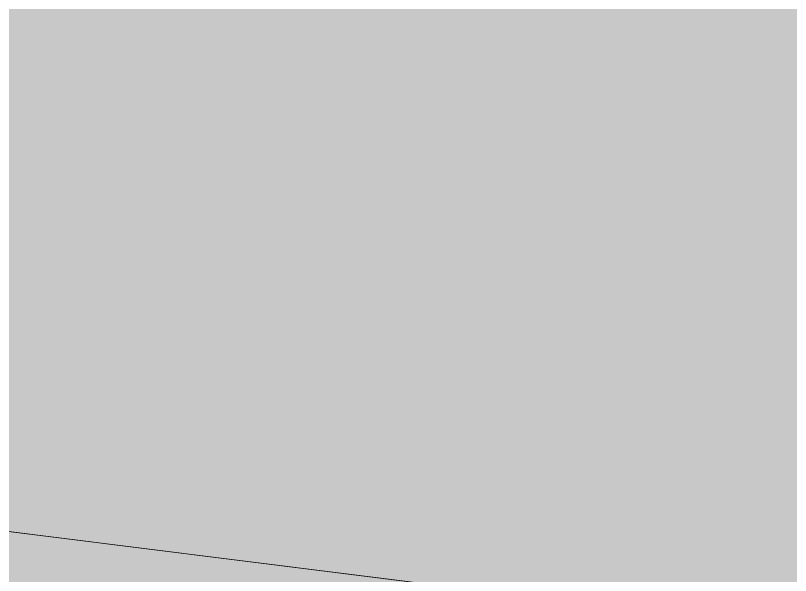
# Model space of a CAD drawing. Header units: metres. Extents: x -4 to 509425, y 7549 to 4732445.
# Drawn here: x 475980.708 to 475982.262, y 4719782.853 to 4719783.976 of the extents above; entities that cross this region are included whole.
import ezdxf

# ---------------------------------------------------------------- set-up
doc = ezdxf.new("R2010")
doc.units = ezdxf.units.M
doc.header["$LTSCALE"] = 0.01
doc.header["$MEASUREMENT"] = 0
doc.layers.get('0').update_dxf_attribs({"lineweight": 0})
doc.layers.add('_SUBESTACIÓN', color=1, linetype='Continuous')
doc.layers.add('SUBESTACION LA VID', color=253, linetype='Continuous')

# ---------------------------------------------------------------- blocks, each defined once
blk = doc.blocks.new('A$Cfff6051d')
at = {"layer": 'SUBESTACION LA VID', "lineweight": 15}
blk.add_line((475993.1092, 4719781.3851), (475980.0971, 4719783.0164), dxfattribs=at)
blk.add_lwpolyline([(475992.958, 4719781.404), (475990.5807, 4719781.702), (475990.587, 4719781.7525), (475990.5618, 4719781.7556), (475990.5555, 4719781.7052), (475986.6073, 4719782.2002), (475986.6137, 4719782.2506), (475986.5969, 4719782.2527), (475986.5905, 4719782.2023), (475982.6424, 4719782.6973), (475982.6487, 4719782.7477), (475982.6235, 4719782.7508), (475982.6172, 4719782.7004), (475980.2399, 4719782.9985)], dxfattribs=at)
at = {"layer": 'SUBESTACION LA VID', "lineweight": 0}
blk.add_lwpolyline([(475980.2399, 4719782.9985), (475990.5807, 4719781.702), (475982.6172, 4719782.7004)], dxfattribs=at)

msp = doc.modelspace()

# ---------------------------------------------------------------- hatches: boundary and pattern name
at = {"layer": '_SUBESTACIÓN', "transparency": 33554559}
h = msp.add_hatch(color=1, dxfattribs=at)
h.dxf.hatch_style = 1
h.paths.add_polyline_path([(475968.6399, 4719805.825), (476089.9386, 4719790.615), (476078.1686, 4719696.74), (475956.8686, 4719711.9502)])

# ---------------------------------------------------------------- block references
at = {"linetype": 'Continuous'}
msp.add_blockref('A$Cfff6051d', (0, 0), dxfattribs=at)

doc.saveas('drawing.dxf')
